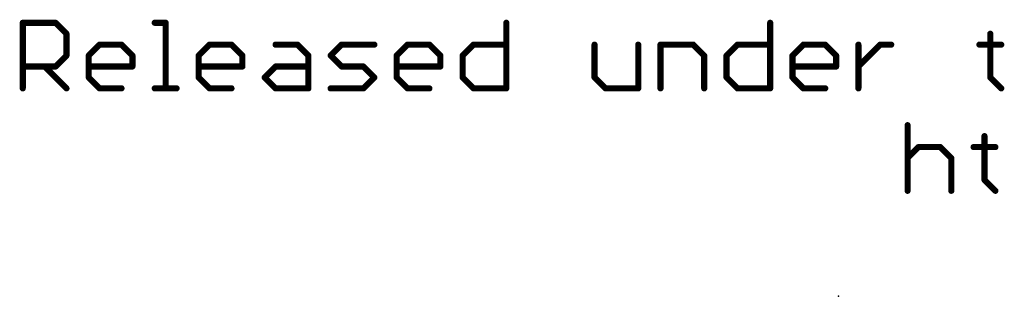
# Model space of a CAD drawing. Extents: x -34 to 73, y -25 to 40.
# Drawn here: x -34.29 to -9.86, y -21.59 to -14.73 of the extents above; entities that cross this region are included whole.
import ezdxf

# ---------------------------------------------------------------- set-up
doc = ezdxf.new("R2010")
doc.units = 0
doc.layers.add('23', color=53, linetype='CONTINUOUS')
doc.layers.add('51', color=53, linetype='CONTINUOUS')

msp = doc.modelspace()

# ---------------------------------------------------------------- linework, layer by layer
at = {"layer": '23'}
msp.add_point((-13.97, -21.59), dxfattribs=at)
at = {"layer": '51', "const_width": 0.1524}
for points in [[(-34.2138, -16.4338), (-34.2138, -14.8068)], [(-34.2138, -14.8068), (-33.4003, -14.8068)], [(-33.4003, -14.8068), (-33.1291, -15.078)], [(-30.9395, -14.8068), (-30.6683, -14.8068)], [(-30.6683, -14.8068), (-30.6683, -16.4338)], [(-22.2148, -14.8068), (-22.2148, -16.4338)], [(-15.6661, -14.8068), (-15.6661, -16.4338)], [(-33.1291, -15.078), (-33.1291, -15.6203)], [(-10.2039, -15.078), (-10.2039, -16.1626)], [(-32.5766, -15.6203), (-32.3055, -15.3491)], [(-32.3055, -15.3491), (-31.7632, -15.3491)], [(-31.7632, -15.3491), (-31.492, -15.6203)], [(-29.8481, -15.6203), (-29.5769, -15.3491)], [(-29.5769, -15.3491), (-29.0346, -15.3491)], [(-29.0346, -15.3491), (-28.7634, -15.6203)], [(-27.9397, -15.3491), (-27.3974, -15.3491)], [(-27.3974, -15.3491), (-27.1262, -15.6203)], [(-26.5737, -15.6203), (-26.3026, -15.3491)], [(-26.3026, -15.3491), (-25.4891, -15.3491)], [(-24.9366, -15.6203), (-24.6654, -15.3491)], [(-24.6654, -15.3491), (-24.1231, -15.3491)], [(-24.1231, -15.3491), (-23.8519, -15.6203)], [(-23.2994, -15.6203), (-23.0283, -15.3491)], [(-23.0283, -15.3491), (-22.2148, -15.3491)], [(-20.0251, -15.3491), (-20.0251, -16.1626)], [(-18.9405, -16.4338), (-18.9405, -15.3491)], [(-18.388, -16.4338), (-18.388, -15.3491)], [(-18.388, -15.3491), (-17.5745, -15.3491)], [(-17.5745, -15.3491), (-17.3033, -15.6203)], [(-16.7508, -15.6203), (-16.4796, -15.3491)], [(-16.4796, -15.3491), (-15.6661, -15.3491)], [(-15.1136, -15.6203), (-14.8425, -15.3491)], [(-14.8425, -15.3491), (-14.3002, -15.3491)], [(-14.3002, -15.3491), (-14.029, -15.6203)], [(-13.4765, -16.4338), (-13.4765, -15.3491)], [(-13.4765, -15.8915), (-12.9342, -15.3491)], [(-12.9342, -15.3491), (-12.663, -15.3491)], [(-10.475, -15.3491), (-9.9327, -15.3491)], [(-33.1291, -15.6203), (-33.4003, -15.8915)], [(-32.5766, -16.1626), (-32.5766, -15.6203)], [(-31.492, -15.6203), (-31.492, -15.8915)], [(-29.8481, -16.1626), (-29.8481, -15.6203)], [(-28.7634, -15.6203), (-28.7634, -15.8915)], [(-27.1262, -15.6203), (-27.1262, -16.4338)], [(-26.3026, -15.8915), (-26.5737, -15.6203)], [(-24.9366, -16.1626), (-24.9366, -15.6203)], [(-23.8519, -15.6203), (-23.8519, -15.8915)], [(-23.2994, -16.1626), (-23.2994, -15.6203)], [(-17.3033, -15.6203), (-17.3033, -16.4338)], [(-16.7508, -16.1626), (-16.7508, -15.6203)], [(-15.1136, -16.1626), (-15.1136, -15.6203)], [(-14.029, -15.6203), (-14.029, -15.8915)], [(-33.4003, -15.8915), (-34.2138, -15.8915)], [(-33.6715, -15.8915), (-33.1291, -16.4338)], [(-31.492, -15.8915), (-32.5766, -15.8915)], [(-28.7634, -15.8915), (-29.8481, -15.8915)], [(-28.2109, -16.1626), (-27.9397, -15.8915)], [(-27.9397, -15.8915), (-27.1262, -15.8915)], [(-25.7602, -15.8915), (-26.3026, -15.8915)], [(-25.4891, -16.1626), (-25.7602, -15.8915)], [(-23.8519, -15.8915), (-24.9366, -15.8915)], [(-14.029, -15.8915), (-15.1136, -15.8915)], [(-32.3055, -16.4338), (-32.5766, -16.1626)], [(-29.5769, -16.4338), (-29.8481, -16.1626)], [(-27.9397, -16.4338), (-28.2109, -16.1626)], [(-25.7602, -16.4338), (-25.4891, -16.1626)], [(-24.6654, -16.4338), (-24.9366, -16.1626)], [(-23.0283, -16.4338), (-23.2994, -16.1626)], [(-20.0251, -16.1626), (-19.7539, -16.4338)], [(-16.4796, -16.4338), (-16.7508, -16.1626)], [(-14.8425, -16.4338), (-15.1136, -16.1626)], [(-10.2039, -16.1626), (-9.9327, -16.4338)], [(-31.7632, -16.4338), (-32.3055, -16.4338)], [(-30.9395, -16.4338), (-30.3972, -16.4338)], [(-29.0346, -16.4338), (-29.5769, -16.4338)], [(-27.1262, -16.4338), (-27.9397, -16.4338)], [(-26.5737, -16.4338), (-25.7602, -16.4338)], [(-24.1231, -16.4338), (-24.6654, -16.4338)], [(-22.2148, -16.4338), (-23.0283, -16.4338)], [(-19.7539, -16.4338), (-18.9405, -16.4338)], [(-15.6661, -16.4338), (-16.4796, -16.4338)], [(-14.3002, -16.4338), (-14.8425, -16.4338)], [(-12.2566, -17.3468), (-12.2566, -18.9738)], [(-10.3483, -17.618), (-10.3483, -18.7026)], [(-12.2566, -18.1603), (-11.9855, -17.8891)], [(-11.9855, -17.8891), (-11.4432, -17.8891)], [(-11.4432, -17.8891), (-11.172, -18.1603)], [(-10.6195, -17.8891), (-10.0772, -17.8891)], [(-11.172, -18.1603), (-11.172, -18.9738)], [(-10.3483, -18.7026), (-10.0772, -18.9738)]]:
    msp.add_lwpolyline(points, dxfattribs=at)
at = {"layer": '51', "const_width": 0.0762}
for points in [[(-34.1757, -14.8068, 1), (-34.2519, -14.8068)], [(-34.2138, -14.7687, 1), (-34.2138, -14.8449)], [(-33.3734, -14.7799, 1), (-33.4272, -14.8338)], [(-33.4003, -14.8449, 1), (-33.4003, -14.7687)], [(-30.9395, -14.7687, 1), (-30.9395, -14.8449)], [(-30.6302, -14.8068, 1), (-30.7064, -14.8068)], [(-30.6683, -14.8449, 1), (-30.6683, -14.7687)], [(-22.1767, -14.8068, 1), (-22.2529, -14.8068)], [(-15.628, -14.8068, 1), (-15.7042, -14.8068)], [(-33.091, -15.078, 1), (-33.1672, -15.078)], [(-33.1561, -15.1049, 1), (-33.1022, -15.051)], [(-10.1658, -15.078, 1), (-10.242, -15.078)], [(-32.3055, -15.311, 1), (-32.3055, -15.3872)], [(-32.2785, -15.3761, 1), (-32.3324, -15.3222)], [(-31.7362, -15.3222, 1), (-31.7901, -15.3761)], [(-31.7632, -15.3872, 1), (-31.7632, -15.311)], [(-29.5769, -15.311, 1), (-29.5769, -15.3872)], [(-29.5499, -15.3761, 1), (-29.6038, -15.3222)], [(-29.0076, -15.3222, 1), (-29.0615, -15.3761)], [(-29.0346, -15.3872, 1), (-29.0346, -15.311)], [(-27.9397, -15.311, 1), (-27.9397, -15.3872)], [(-27.3705, -15.3222, 1), (-27.4243, -15.3761)], [(-27.3974, -15.3872, 1), (-27.3974, -15.311)], [(-26.3026, -15.311, 1), (-26.3026, -15.3872)], [(-26.2756, -15.3761, 1), (-26.3295, -15.3222)], [(-25.4891, -15.3872, 1), (-25.4891, -15.311)], [(-24.6654, -15.311, 1), (-24.6654, -15.3872)], [(-24.6385, -15.3761, 1), (-24.6924, -15.3222)], [(-24.0961, -15.3222, 1), (-24.15, -15.3761)], [(-24.1231, -15.3872, 1), (-24.1231, -15.311)], [(-23.0283, -15.311, 1), (-23.0283, -15.3872)], [(-23.0013, -15.3761, 1), (-23.0552, -15.3222)], [(-22.2148, -15.3872, 1), (-22.2148, -15.311)], [(-19.987, -15.3491, 1), (-20.0632, -15.3491)], [(-18.9024, -15.3491, 1), (-18.9786, -15.3491)], [(-18.3499, -15.3491, 1), (-18.4261, -15.3491)], [(-18.388, -15.311, 1), (-18.388, -15.3872)], [(-17.5475, -15.3222, 1), (-17.6014, -15.3761)], [(-17.5745, -15.3872, 1), (-17.5745, -15.311)], [(-16.4796, -15.311, 1), (-16.4796, -15.3872)], [(-16.4527, -15.3761, 1), (-16.5066, -15.3222)], [(-15.6661, -15.3872, 1), (-15.6661, -15.311)], [(-14.8425, -15.311, 1), (-14.8425, -15.3872)], [(-14.8155, -15.3761, 1), (-14.8694, -15.3222)], [(-14.2732, -15.3222, 1), (-14.3271, -15.3761)], [(-14.3002, -15.3872, 1), (-14.3002, -15.311)], [(-13.4384, -15.3491, 1), (-13.5146, -15.3491)], [(-12.9342, -15.311, 1), (-12.9342, -15.3872)], [(-12.9072, -15.3761, 1), (-12.9611, -15.3222)], [(-12.663, -15.3872, 1), (-12.663, -15.311)], [(-10.475, -15.311, 1), (-10.475, -15.3872)], [(-9.9327, -15.3872, 1), (-9.9327, -15.311)], [(-33.1672, -15.6203, 1), (-33.091, -15.6203)], [(-33.1022, -15.6472, 1), (-33.1561, -15.5934)], [(-32.5385, -15.6203, 1), (-32.6147, -15.6203)], [(-32.6036, -15.5934, 1), (-32.5497, -15.6472)], [(-31.4539, -15.6203, 1), (-31.5301, -15.6203)], [(-31.5189, -15.6472, 1), (-31.465, -15.5934)], [(-29.81, -15.6203, 1), (-29.8862, -15.6203)], [(-29.875, -15.5934, 1), (-29.8211, -15.6472)], [(-28.7253, -15.6203, 1), (-28.8015, -15.6203)], [(-28.7903, -15.6472, 1), (-28.7364, -15.5934)], [(-27.0881, -15.6203, 1), (-27.1643, -15.6203)], [(-27.1532, -15.6472, 1), (-27.0993, -15.5934)], [(-26.5468, -15.5934, 1), (-26.6007, -15.6472)], [(-26.6007, -15.5934, 1), (-26.5468, -15.6472)], [(-24.8985, -15.6203, 1), (-24.9747, -15.6203)], [(-24.9635, -15.5934, 1), (-24.9096, -15.6472)], [(-23.8138, -15.6203, 1), (-23.89, -15.6203)], [(-23.8789, -15.6472, 1), (-23.825, -15.5934)], [(-23.2613, -15.6203, 1), (-23.3375, -15.6203)], [(-23.3264, -15.5934, 1), (-23.2725, -15.6472)], [(-17.2652, -15.6203, 1), (-17.3414, -15.6203)], [(-17.3302, -15.6472, 1), (-17.2764, -15.5934)], [(-16.7127, -15.6203, 1), (-16.7889, -15.6203)], [(-16.7777, -15.5934, 1), (-16.7239, -15.6472)], [(-15.0755, -15.6203, 1), (-15.1517, -15.6203)], [(-15.1406, -15.5934, 1), (-15.0867, -15.6472)], [(-13.9909, -15.6203, 1), (-14.0671, -15.6203)], [(-14.0559, -15.6472, 1), (-14.002, -15.5934)], [(-34.2138, -15.8534, 1), (-34.2138, -15.9296)], [(-33.6445, -15.8645, 1), (-33.6984, -15.9184)], [(-33.4272, -15.8645, 1), (-33.3734, -15.9184)], [(-33.4003, -15.9296, 1), (-33.4003, -15.8534)], [(-32.5766, -15.8534, 1), (-32.5766, -15.9296)], [(-31.5301, -15.8915, 1), (-31.4539, -15.8915)], [(-31.492, -15.9296, 1), (-31.492, -15.8534)], [(-29.8481, -15.8534, 1), (-29.8481, -15.9296)], [(-28.8015, -15.8915, 1), (-28.7253, -15.8915)], [(-28.7634, -15.9296, 1), (-28.7634, -15.8534)], [(-27.9397, -15.8534, 1), (-27.9397, -15.9296)], [(-27.9128, -15.9184, 1), (-27.9667, -15.8645)], [(-27.1262, -15.9296, 1), (-27.1262, -15.8534)], [(-26.3026, -15.8534, 1), (-26.3026, -15.9296)], [(-26.3295, -15.9184, 1), (-26.2756, -15.8645)], [(-25.7333, -15.8645, 1), (-25.7872, -15.9184)], [(-25.7602, -15.9296, 1), (-25.7602, -15.8534)], [(-24.9366, -15.8534, 1), (-24.9366, -15.9296)], [(-23.89, -15.8915, 1), (-23.8138, -15.8915)], [(-23.8519, -15.9296, 1), (-23.8519, -15.8534)], [(-15.1136, -15.8534, 1), (-15.1136, -15.9296)], [(-14.0671, -15.8915, 1), (-13.9909, -15.8915)], [(-14.029, -15.9296, 1), (-14.029, -15.8534)], [(-13.5034, -15.8645, 1), (-13.4495, -15.9184)], [(-32.5497, -16.1357, 1), (-32.6036, -16.1896)], [(-32.6147, -16.1626, 1), (-32.5385, -16.1626)], [(-29.8211, -16.1357, 1), (-29.875, -16.1896)], [(-29.8862, -16.1626, 1), (-29.81, -16.1626)], [(-28.184, -16.1357, 1), (-28.2378, -16.1896)], [(-28.2378, -16.1357, 1), (-28.184, -16.1896)], [(-25.4621, -16.1896, 1), (-25.516, -16.1357)], [(-25.516, -16.1896, 1), (-25.4621, -16.1357)], [(-24.9096, -16.1357, 1), (-24.9635, -16.1896)], [(-24.9747, -16.1626, 1), (-24.8985, -16.1626)], [(-23.2725, -16.1357, 1), (-23.3264, -16.1896)], [(-23.3375, -16.1626, 1), (-23.2613, -16.1626)], [(-19.9982, -16.1357, 1), (-20.0521, -16.1896)], [(-20.0632, -16.1626, 1), (-19.987, -16.1626)], [(-16.7239, -16.1357, 1), (-16.7777, -16.1896)], [(-16.7889, -16.1626, 1), (-16.7127, -16.1626)], [(-15.0867, -16.1357, 1), (-15.1406, -16.1896)], [(-15.1517, -16.1626, 1), (-15.0755, -16.1626)], [(-10.1769, -16.1357, 1), (-10.2308, -16.1896)], [(-10.242, -16.1626, 1), (-10.1658, -16.1626)], [(-33.1561, -16.4607, 1), (-33.1022, -16.4069)], [(-32.3055, -16.3957, 1), (-32.3055, -16.4719)], [(-32.3324, -16.4607, 1), (-32.2785, -16.4069)], [(-31.7632, -16.4719, 1), (-31.7632, -16.3957)], [(-30.9395, -16.3957, 1), (-30.9395, -16.4719)], [(-30.3972, -16.4719, 1), (-30.3972, -16.3957)], [(-29.5769, -16.3957, 1), (-29.5769, -16.4719)], [(-29.6038, -16.4607, 1), (-29.5499, -16.4069)], [(-29.0346, -16.4719, 1), (-29.0346, -16.3957)], [(-27.9397, -16.3957, 1), (-27.9397, -16.4719)], [(-27.9667, -16.4607, 1), (-27.9128, -16.4069)], [(-27.1262, -16.4719, 1), (-27.1262, -16.3957)], [(-26.5737, -16.3957, 1), (-26.5737, -16.4719)], [(-25.7872, -16.4069, 1), (-25.7333, -16.4607)], [(-25.7602, -16.4719, 1), (-25.7602, -16.3957)], [(-24.6654, -16.3957, 1), (-24.6654, -16.4719)], [(-24.6924, -16.4607, 1), (-24.6385, -16.4069)], [(-24.1231, -16.4719, 1), (-24.1231, -16.3957)], [(-23.0283, -16.3957, 1), (-23.0283, -16.4719)], [(-23.0552, -16.4607, 1), (-23.0013, -16.4069)], [(-22.2148, -16.4719, 1), (-22.2148, -16.3957)], [(-19.7539, -16.3957, 1), (-19.7539, -16.4719)], [(-19.7809, -16.4607, 1), (-19.727, -16.4069)], [(-18.9405, -16.4719, 1), (-18.9405, -16.3957)], [(-16.4796, -16.3957, 1), (-16.4796, -16.4719)], [(-16.5066, -16.4607, 1), (-16.4527, -16.4069)], [(-15.6661, -16.4719, 1), (-15.6661, -16.3957)], [(-14.8425, -16.3957, 1), (-14.8425, -16.4719)], [(-14.8694, -16.4607, 1), (-14.8155, -16.4069)], [(-14.3002, -16.4719, 1), (-14.3002, -16.3957)], [(-9.9596, -16.4607, 1), (-9.9058, -16.4069)], [(-34.2519, -16.4338, 1), (-34.1757, -16.4338)], [(-30.7064, -16.4338, 1), (-30.6302, -16.4338)], [(-27.1643, -16.4338, 1), (-27.0881, -16.4338)], [(-22.2529, -16.4338, 1), (-22.1767, -16.4338)], [(-18.9786, -16.4338, 1), (-18.9024, -16.4338)], [(-18.4261, -16.4338, 1), (-18.3499, -16.4338)], [(-17.3414, -16.4338, 1), (-17.2652, -16.4338)], [(-15.7042, -16.4338, 1), (-15.628, -16.4338)], [(-13.5146, -16.4338, 1), (-13.4384, -16.4338)], [(-12.2185, -17.3468, 1), (-12.2947, -17.3468)], [(-10.3102, -17.618, 1), (-10.3864, -17.618)], [(-11.9855, -17.851, 1), (-11.9855, -17.9272)], [(-11.9585, -17.9161, 1), (-12.0124, -17.8622)], [(-11.4162, -17.8622, 1), (-11.4701, -17.9161)], [(-11.4432, -17.9272, 1), (-11.4432, -17.851)], [(-10.6195, -17.851, 1), (-10.6195, -17.9272)], [(-10.0772, -17.9272, 1), (-10.0772, -17.851)], [(-12.2836, -18.1334, 1), (-12.2297, -18.1872)], [(-11.1339, -18.1603, 1), (-11.2101, -18.1603)], [(-11.1989, -18.1872, 1), (-11.145, -18.1334)], [(-10.3214, -18.6757, 1), (-10.3753, -18.7296)], [(-10.3864, -18.7026, 1), (-10.3102, -18.7026)], [(-12.2947, -18.9738, 1), (-12.2185, -18.9738)], [(-11.2101, -18.9738, 1), (-11.1339, -18.9738)], [(-10.1041, -19.0007, 1), (-10.0502, -18.9469)]]:
    msp.add_lwpolyline(points, format="xyb", dxfattribs=at)

doc.saveas('drawing.dxf')
